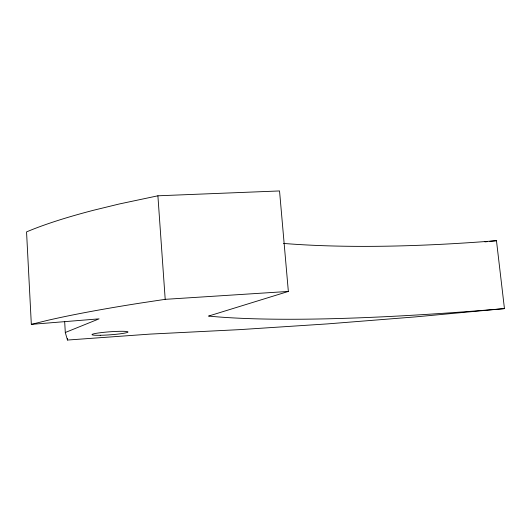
<?xml version="1.0" encoding="UTF-8"?>
<svg xmlns="http://www.w3.org/2000/svg" width="531" height="531" viewBox="0 0 531 531"><rect width="100%" height="100%" fill="white"/><g stroke="black" fill="none" stroke-linecap="round" stroke-linejoin="round"><path stroke-width="0.8" d="M504.45 308.604L415.202 316.914L327.401 323.903L239.554 329.638L150.167 334.099L67.47 340.052L65.293 332.499L99.058 318.852L31.329 324.368L26.55 231.901A357.887 58.171 -5.6 0 1 93.728 210.21L119.336 203.97L157.899 195.8L279.538 190.948L288.353 291.439L208.544 316.078A577.356 65.552 -7.6 0 0 504.45 308.604L496.465 240.682A567.035 122.064 -9.9 0 1 283.494 243.43M31.329 324.368L47.213 320.445A361.943 30.805 -5.4 0 1 139.985 303.141L165.201 299.338L288.353 291.439M484.916 241.877L487.392 241.625M489.867 241.366L496.465 240.682M157.899 195.8L165.201 299.338M67.377 338.406L67.47 340.052M64.689 321.766L65.293 332.499M100.2 335.287A18.021 1.513 -4.2 0 0 127.958 332.074A18.021 1.513 -4.2 0 0 101.866 332.539A18.021 1.513 -4.2 0 0 100.2 335.287"/></g></svg>
